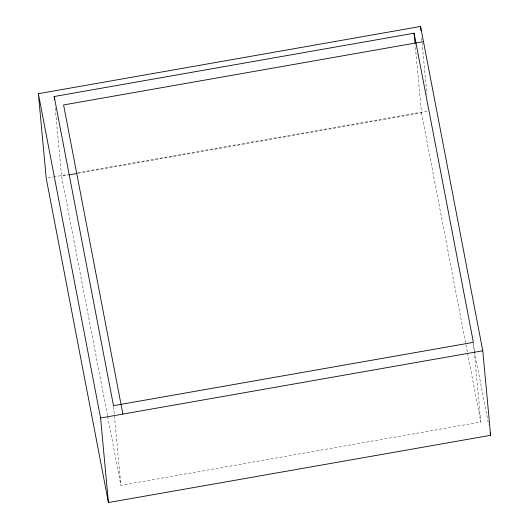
<?xml version="1.0" encoding="UTF-8"?>
<svg xmlns="http://www.w3.org/2000/svg" width="529" height="529" viewBox="0 0 529 529"><rect width="100%" height="100%" fill="white"/><g stroke="black" fill="none" stroke-linecap="round" stroke-linejoin="round"><path stroke-width="0.4" stroke-dasharray="2.65 1.98" d="M47.848 177.949L52.728 177.089M53.541 176.944L68.175 174.372M77.935 172.652L427.597 111.13M107.499 415.549L61.582 176.183L68.082 175.039M77.829 173.32L421.474 112.862L415.153 44.7M107.652 416.363L120.883 485.331L480.775 422.01L473.462 343.176M473.045 343.685L474.447 350.985M474.599 351.792L488.598 424.767M421.474 112.862L467.391 352.228M467.543 353.041L480.775 422.01M421.633 37.943L426.89 94.572M113.57 406.497L120.883 485.331M55.261 108.022L61.582 176.183"/><path stroke-width="0.79" d="M38.379 93.693L420.568 26.45L482.779 350.767L490.621 435.307L108.432 502.55L46.221 178.233L38.379 93.693L100.589 418.009L108.432 502.55M54.196 96.523L414.088 33.201L473.389 342.356L113.49 405.677L54.196 96.523L54.5 99.809M423.478 41.619L63.586 104.94L122.887 414.088M68.896 174.894L77.016 173.466M100.589 418.009L482.779 350.767M490.152 432.874L490.621 435.307M420.568 26.45L420.945 30.556M414.088 33.201L415.001 43.054"/></g></svg>
